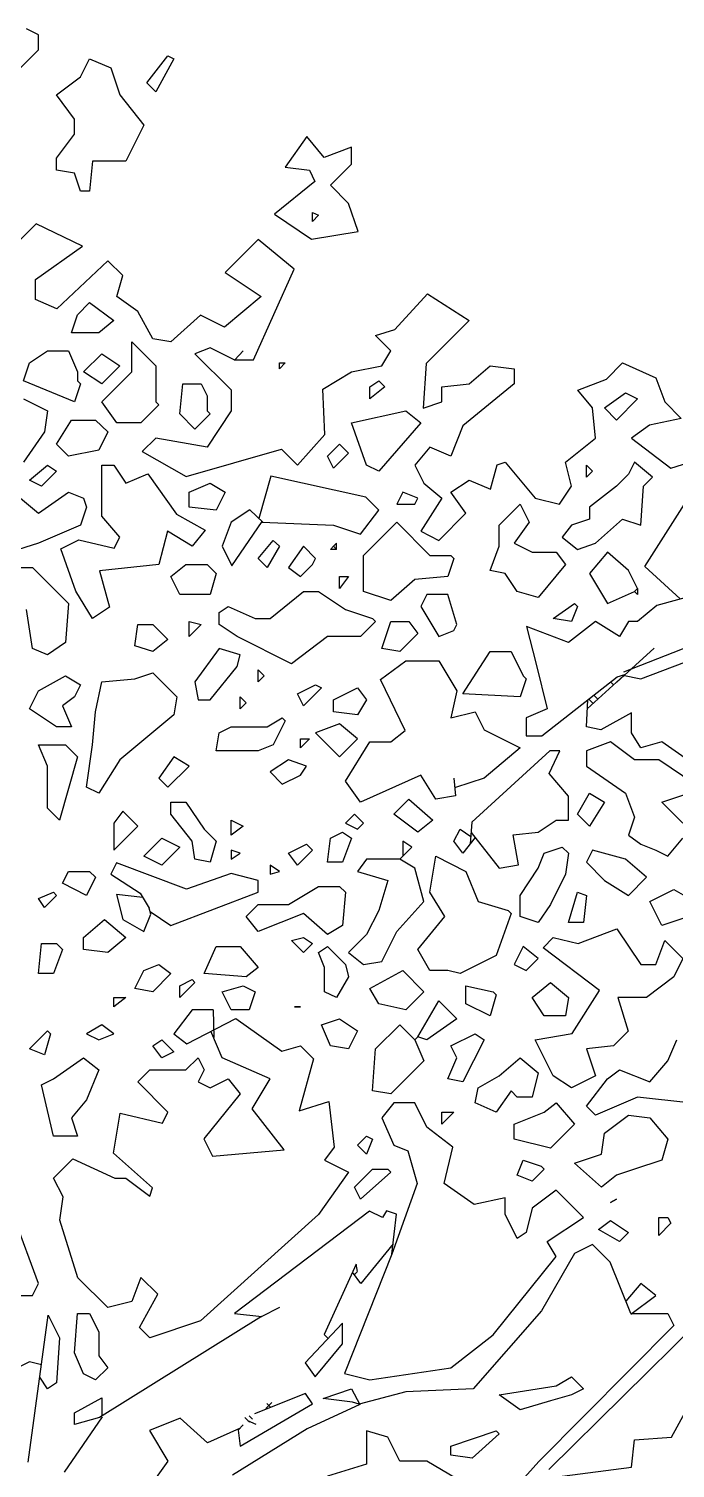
# Model space of a CAD drawing. Header units: millimetres. Extents: x 1211.91 to 1219.54, y 1029.16 to 1038.08.
# Drawn here: x 1217.155 to 1217.721, y 1036.604 to 1037.867 of the extents above; entities that cross this region are included whole.
import ezdxf

# ---------------------------------------------------------------- set-up
doc = ezdxf.new("R2010")
doc.units = ezdxf.units.MM
doc.header["$MEASUREMENT"] = 0
for name, color, linetype in [('Hojas01', 94, 'CONTINUOUS'), ('Hojas02', 62, 'CONTINUOUS'), ('Tronco', 34, 'CONTINUOUS')]:
    doc.layers.add(name, color=color, linetype=linetype)

msp = doc.modelspace()

# ---------------------------------------------------------------- linework, layer by layer
at = {"layer": 'Hojas01', "linetype": 'Continuous'}
for p, q in [((1217.163, 1037.8619), (1217.1524, 1037.8671)), ((1217.163, 1037.8487), (1217.163, 1037.8619)), ((1217.1392, 1037.8249), (1217.163, 1037.8487)), ((1217.3982, 1037.7725), (1217.3794, 1037.7457)), ((1217.4136, 1037.7543), (1217.3982, 1037.7725)), ((1217.4375, 1037.7633), (1217.4136, 1037.7543)), ((1217.4375, 1037.7483), (1217.4375, 1037.7633)), ((1217.419, 1037.7299), (1217.4375, 1037.7483)), ((1217.4054, 1037.7332), (1217.3698, 1037.7045)), ((1217.3794, 1037.7457), (1217.4006, 1037.7431)), ((1217.4006, 1037.7431), (1217.4054, 1037.7332)), ((1217.4349, 1037.714), (1217.419, 1037.7299)), ((1217.4432, 1037.6892), (1217.4349, 1037.714)), ((1217.1609, 1037.6961), (1217.1392, 1037.6744)), ((1217.2016, 1037.6764), (1217.1609, 1037.6961)), ((1217.3698, 1037.7045), (1217.4025, 1037.6827)), ((1217.4025, 1037.6827), (1217.4432, 1037.6892)), ((1217.1603, 1037.6472), (1217.2016, 1037.6764)), ((1217.3557, 1037.6823), (1217.3266, 1037.6533)), ((1217.3872, 1037.6561), (1217.3557, 1037.6823)), ((1217.2239, 1037.6636), (1217.1791, 1037.6215)), ((1217.2369, 1037.6507), (1217.2239, 1037.6636)), ((1217.1603, 1037.6295), (1217.1603, 1037.6472)), ((1217.2316, 1037.6322), (1217.2369, 1037.6507)), ((1217.3266, 1037.6533), (1217.3582, 1037.6323)), ((1217.3516, 1037.5767), (1217.3872, 1037.6561)), ((1217.2501, 1037.619), (1217.2316, 1037.6322)), ((1217.3582, 1037.6323), (1217.3261, 1037.6055)), ((1217.4754, 1037.6034), (1217.5042, 1037.6346)), ((1217.5042, 1037.6346), (1217.5406, 1037.6112)), ((1217.1791, 1037.6215), (1217.1603, 1037.6295)), ((1217.2633, 1037.5952), (1217.2501, 1037.619)), ((1217.305, 1037.6158), (1217.2791, 1037.5926)), ((1217.3261, 1037.6055), (1217.305, 1037.6158)), ((1217.5406, 1037.6112), (1217.5029, 1037.5734)), ((1217.2791, 1037.5926), (1217.2633, 1037.5952)), ((1217.4586, 1037.5979), (1217.4754, 1037.6034)), ((1217.4718, 1037.5847), (1217.4586, 1037.5979)), ((1217.3134, 1037.5873), (1217.3002, 1037.582)), ((1217.3002, 1037.582), (1217.3319, 1037.5503)), ((1217.3351, 1037.5765), (1217.3134, 1037.5873)), ((1217.3425, 1037.5847), (1217.3352, 1037.5767)), ((1217.4639, 1037.5715), (1217.4718, 1037.5847)), ((1217.3346, 1037.5767), (1217.3516, 1037.5767)), ((1217.4375, 1037.5662), (1217.4639, 1037.5715)), ((1217.5029, 1037.5734), (1217.5002, 1037.5342)), ((1217.5405, 1037.5556), (1217.559, 1037.5715)), ((1217.559, 1037.5715), (1217.5801, 1037.5688)), ((1217.6609, 1037.5598), (1217.6751, 1037.5741)), ((1217.6751, 1037.5741), (1217.7042, 1037.5609)), ((1217.4123, 1037.5511), (1217.4375, 1037.5662)), ((1217.5801, 1037.5688), (1217.5801, 1037.5556)), ((1217.6358, 1037.5501), (1217.6609, 1037.5598)), ((1217.7042, 1037.5609), (1217.7121, 1037.5398)), ((1217.3319, 1037.5503), (1217.3319, 1037.5319)), ((1217.4142, 1037.5113), (1217.4123, 1037.5511)), ((1217.5167, 1037.553), (1217.5405, 1037.5556)), ((1217.5167, 1037.5398), (1217.5167, 1037.553)), ((1217.5801, 1037.5556), (1217.5352, 1037.5187)), ((1217.6487, 1037.5345), (1217.6358, 1037.5501)), ((1217.3319, 1037.5319), (1217.3108, 1037.5002)), ((1217.5002, 1037.5342), (1217.5167, 1037.5398)), ((1217.6514, 1037.5081), (1217.6487, 1037.5345)), ((1217.7121, 1037.5398), (1217.7266, 1037.5253)), ((1217.5352, 1037.5187), (1217.5246, 1037.4923)), ((1217.6988, 1037.5193), (1217.683, 1037.5081)), ((1217.7266, 1037.5253), (1217.6988, 1037.5193)), ((1217.2659, 1037.5081), (1217.254, 1037.4962)), ((1217.3108, 1037.5002), (1217.2659, 1037.5081)), ((1217.39, 1037.4843), (1217.4142, 1037.5113)), ((1217.625, 1037.487), (1217.6514, 1037.5081)), ((1217.683, 1037.5081), (1217.7174, 1037.4817)), ((1217.254, 1037.4962), (1217.2925, 1037.4743)), ((1217.2925, 1037.4743), (1217.3761, 1037.4982)), ((1217.3761, 1037.4982), (1217.39, 1037.4843)), ((1217.5062, 1037.5002), (1217.493, 1037.4843)), ((1217.5246, 1037.4923), (1217.5062, 1037.5002)), ((1217.7174, 1037.4817), (1217.7596, 1037.4949)), ((1217.2184, 1037.4395), (1217.2184, 1037.4843)), ((1217.2184, 1037.4843), (1217.229, 1037.4843)), ((1217.229, 1037.4843), (1217.2395, 1037.4685)), ((1217.493, 1037.4843), (1217.5009, 1037.4685)), ((1217.5592, 1037.4631), (1217.5652, 1037.4846)), ((1217.5652, 1037.4846), (1217.5722, 1037.487)), ((1217.5722, 1037.487), (1217.5986, 1037.4553)), ((1217.6302, 1037.4659), (1217.625, 1037.487)), ((1217.2395, 1037.4685), (1217.2589, 1037.4768)), ((1217.2589, 1037.4768), (1217.2841, 1037.4412)), ((1217.3666, 1037.4747), (1217.3563, 1037.4376)), ((1217.4499, 1037.4561), (1217.3666, 1037.4747)), ((1217.5009, 1037.4685), (1217.5167, 1037.4553)), ((1217.5246, 1037.4606), (1217.5405, 1037.4711)), ((1217.5405, 1037.4711), (1217.5592, 1037.4631)), ((1217.4613, 1037.4447), (1217.4499, 1037.4561)), ((1217.5378, 1037.4421), (1217.5246, 1037.4606)), ((1217.6197, 1037.45), (1217.6302, 1037.4659)), ((1217.3483, 1037.4451), (1217.3319, 1037.4342)), ((1217.36, 1037.4341), (1217.3483, 1037.4451)), ((1217.4454, 1037.4236), (1217.4613, 1037.4447)), ((1217.5167, 1037.4553), (1217.4982, 1037.4263)), ((1217.5986, 1037.4553), (1217.6197, 1037.45)), ((1217.6947, 1037.3955), (1217.7314, 1037.4533)), ((1217.2342, 1037.421), (1217.2184, 1037.4395)), ((1217.2841, 1037.4412), (1217.309, 1037.4272)), ((1217.3319, 1037.4342), (1217.324, 1037.4131)), ((1217.3326, 1037.3959), (1217.3592, 1037.4348)), ((1217.3589, 1037.4342), (1217.4217, 1037.4315)), ((1217.4217, 1037.4315), (1217.4454, 1037.4236)), ((1217.5141, 1037.4183), (1217.5378, 1037.4421)), ((1217.1825, 1037.411), (1217.1985, 1037.4189)), ((1217.1985, 1037.4189), (1217.2295, 1037.4115)), ((1217.2295, 1037.4115), (1217.2342, 1037.421)), ((1217.2762, 1037.4264), (1217.2684, 1037.3972)), ((1217.2976, 1037.4131), (1217.2762, 1037.4264)), ((1217.309, 1037.4272), (1217.2976, 1037.4131)), ((1217.4982, 1037.4263), (1217.5141, 1037.4183)), ((1217.1956, 1037.3737), (1217.1825, 1037.411)), ((1217.324, 1037.4131), (1217.3326, 1037.3959)), ((1217.2684, 1037.3972), (1217.2164, 1037.3917)), ((1217.7255, 1037.3669), (1217.6947, 1037.3955)), ((1217.2164, 1037.3917), (1217.2253, 1037.3596)), ((1217.2105, 1037.3497), (1217.1956, 1037.3737)), ((1217.7382, 1037.3703), (1217.7052, 1037.3611)), ((1217.2253, 1037.3596), (1217.2105, 1037.3497)), ((1217.7052, 1037.3611), (1217.6883, 1037.3471)), ((1217.6276, 1037.3286), (1217.5909, 1037.3427)), ((1217.5909, 1037.3427), (1217.5995, 1037.3097)), ((1217.6514, 1037.3471), (1217.6276, 1037.3286)), ((1217.6725, 1037.3339), (1217.6514, 1037.3471)), ((1217.6804, 1037.3471), (1217.6725, 1037.3339)), ((1217.8018, 1037.3523), (1217.6759, 1037.3027)), ((1217.6883, 1037.3471), (1217.6804, 1037.3471)), ((1217.7027, 1037.3238), (1217.67, 1037.294)), ((1217.691, 1037.2969), (1217.7543, 1037.3207)), ((1217.4629, 1037.2961), (1217.485, 1037.3127)), ((1217.485, 1037.3127), (1217.5141, 1037.3127)), ((1217.5141, 1037.3127), (1217.5299, 1037.2863)), ((1217.5995, 1037.3097), (1217.609, 1037.2704)), ((1217.4845, 1037.2516), (1217.4629, 1037.2961)), ((1217.6044, 1037.2467), (1217.6705, 1037.2985)), ((1217.6763, 1037.2998), (1217.6442, 1037.2706)), ((1217.6672, 1037.2916), (1217.6648, 1037.294)), ((1217.6705, 1037.2985), (1217.6771, 1037.3006)), ((1217.6754, 1037.3001), (1217.691, 1037.2969)), ((1217.5299, 1037.2863), (1217.5246, 1037.2626)), ((1217.6493, 1037.2753), (1217.6456, 1037.279)), ((1217.6535, 1037.279), (1217.6499, 1037.2825)), ((1217.5246, 1037.2626), (1217.5458, 1037.2679)), ((1217.5458, 1037.2679), (1217.5537, 1037.252)), ((1217.609, 1037.2704), (1217.5906, 1037.2626)), ((1217.6434, 1037.2547), (1217.6446, 1037.2783)), ((1217.683, 1037.2671), (1217.6562, 1037.2522)), ((1217.683, 1037.2494), (1217.683, 1037.2671)), ((1217.5906, 1037.2626), (1217.5906, 1037.2467)), ((1217.6562, 1037.2522), (1217.6434, 1037.2547)), ((1217.4322, 1037.2071), (1217.4534, 1037.2415)), ((1217.4534, 1037.2415), (1217.4718, 1037.2415)), ((1217.4718, 1037.2415), (1217.4845, 1037.2516)), ((1217.5537, 1037.252), (1217.5854, 1037.2362)), ((1217.5906, 1037.2467), (1217.6044, 1037.2467)), ((1217.691, 1037.2362), (1217.683, 1037.2494)), ((1217.7094, 1037.2415), (1217.691, 1037.2362)), ((1217.7358, 1037.223), (1217.7094, 1037.2415)), ((1217.6114, 1037.2335), (1217.543, 1037.171)), ((1217.5854, 1037.2362), (1217.5537, 1037.2098)), ((1217.6107, 1037.2137), (1217.6202, 1037.2335)), ((1217.6202, 1037.2335), (1217.6114, 1037.2335)), ((1217.4454, 1037.1887), (1217.4322, 1037.2071)), ((1217.4982, 1037.2124), (1217.4454, 1037.1887)), ((1217.5114, 1037.1913), (1217.4982, 1037.2124)), ((1217.5273, 1037.2098), (1217.5286, 1037.1942)), ((1217.5537, 1037.2098), (1217.5286, 1037.2015)), ((1217.6276, 1037.1939), (1217.6107, 1037.2137)), ((1217.5286, 1037.1942), (1217.5114, 1037.1913)), ((1217.6276, 1037.1728), (1217.6276, 1037.1939)), ((1217.5273, 1037.1543), (1217.5326, 1037.1649)), ((1217.5326, 1037.1649), (1217.5421, 1037.1586)), ((1217.543, 1037.171), (1217.5415, 1037.1521)), ((1217.6012, 1037.1623), (1217.617, 1037.1728)), ((1217.617, 1037.1728), (1217.6276, 1037.1728)), ((1217.5352, 1037.1438), (1217.5273, 1037.1543)), ((1217.5459, 1037.1575), (1217.5352, 1037.1438)), ((1217.5423, 1037.1621), (1217.5668, 1037.1306)), ((1217.5792, 1037.1599), (1217.6012, 1037.1623)), ((1217.584, 1037.1335), (1217.5792, 1037.1599)), ((1217.2313, 1037.1353), (1217.2263, 1037.1253)), ((1217.2927, 1037.1124), (1217.2313, 1037.1353)), ((1217.5668, 1037.1306), (1217.584, 1037.1335)), ((1217.2263, 1037.1253), (1217.2521, 1037.1089)), ((1217.3319, 1037.126), (1217.2927, 1037.1124)), ((1217.3557, 1037.12), (1217.3319, 1037.126)), ((1217.3557, 1037.1095), (1217.3557, 1037.12)), ((1217.2546, 1037.105), (1217.2315, 1037.1075)), ((1217.2315, 1037.1075), (1217.2369, 1037.0857)), ((1217.2521, 1037.1089), (1217.2601, 1037.0957)), ((1217.2791, 1037.0804), (1217.3557, 1037.1095)), ((1217.2554, 1037.0751), (1217.2614, 1037.0903)), ((1217.2614, 1037.0903), (1217.2601, 1037.0957)), ((1217.2609, 1037.0926), (1217.2791, 1037.0804)), ((1217.2369, 1037.0857), (1217.2554, 1037.0751)), ((1217.6362, 1037.0645), (1217.6701, 1037.0775)), ((1217.6701, 1037.0775), (1217.691, 1037.0461)), ((1217.6054, 1037.0609), (1217.6144, 1037.0699)), ((1217.6144, 1037.0699), (1217.6362, 1037.0645)), ((1217.7042, 1037.0461), (1217.7121, 1037.0672)), ((1217.7121, 1037.0672), (1217.7279, 1037.0514)), ((1217.6548, 1037.0235), (1217.6054, 1037.0609)), ((1217.7279, 1037.0514), (1217.72, 1037.0355)), ((1217.691, 1037.0461), (1217.7042, 1037.0461)), ((1217.72, 1037.0355), (1217.6962, 1037.0171)), ((1217.631, 1036.9855), (1217.6548, 1037.0235)), ((1217.6962, 1037.0171), (1217.671, 1037.0171)), ((1217.671, 1037.0171), (1217.68, 1036.9876)), ((1217.2976, 1037.0065), (1217.2818, 1036.9854)), ((1217.3163, 1037.0065), (1217.2976, 1037.0065)), ((1217.3163, 1037.0065), (1217.3166, 1036.982)), ((1217.2932, 1036.9767), (1217.3359, 1036.9988)), ((1217.3359, 1036.9988), (1217.3763, 1036.9702)), ((1217.2818, 1036.9854), (1217.2932, 1036.9767)), ((1217.3241, 1036.9643), (1217.3142, 1036.9876)), ((1217.5986, 1036.9801), (1217.631, 1036.9855)), ((1217.6144, 1036.9484), (1217.5986, 1036.9801)), ((1217.68, 1036.9876), (1217.6672, 1036.9748)), ((1217.2923, 1036.9537), (1217.3029, 1036.9643)), ((1217.3029, 1036.9643), (1217.3082, 1036.9537)), ((1217.3662, 1036.9458), (1217.3241, 1036.9643)), ((1217.3763, 1036.9702), (1217.3926, 1036.9748)), ((1217.4041, 1036.9633), (1217.3915, 1036.9177)), ((1217.3926, 1036.9748), (1217.4041, 1036.9633)), ((1217.6672, 1036.9748), (1217.6434, 1036.9722)), ((1217.6434, 1036.9722), (1217.6514, 1036.9484)), ((1217.2501, 1036.9431), (1217.2606, 1036.9537)), ((1217.2606, 1036.9537), (1217.2923, 1036.9537)), ((1217.3082, 1036.9537), (1217.3029, 1036.9431)), ((1217.2765, 1036.9167), (1217.2501, 1036.9431)), ((1217.3029, 1036.9431), (1217.3134, 1036.9379)), ((1217.3134, 1036.9379), (1217.3293, 1036.9458)), ((1217.3293, 1036.9458), (1217.3398, 1036.9327)), ((1217.3504, 1036.9194), (1217.3662, 1036.9458)), ((1217.6302, 1036.9379), (1217.6144, 1036.9484)), ((1217.6514, 1036.9484), (1217.6302, 1036.9379)), ((1217.3398, 1036.9327), (1217.308, 1036.8932)), ((1217.3915, 1036.9177), (1217.4177, 1036.9259)), ((1217.4177, 1036.9259), (1217.4222, 1036.8859)), ((1217.2287, 1036.8806), (1217.2345, 1036.9158)), ((1217.2345, 1036.9158), (1217.2716, 1036.907)), ((1217.2716, 1036.907), (1217.2765, 1036.9167)), ((1217.3785, 1036.8836), (1217.3504, 1036.9194)), ((1217.4745, 1036.9247), (1217.4639, 1036.9115)), ((1217.493, 1036.9247), (1217.4745, 1036.9247)), ((1217.5035, 1036.9035), (1217.493, 1036.9247)), ((1217.4639, 1036.9115), (1217.4745, 1036.8877)), ((1217.5264, 1036.8859), (1217.5035, 1036.9035)), ((1217.308, 1036.8932), (1217.3157, 1036.8781)), ((1217.4745, 1036.8877), (1217.4868, 1036.8828)), ((1217.1762, 1036.8587), (1217.1931, 1036.8756)), ((1217.1931, 1036.8756), (1217.2299, 1036.8587)), ((1217.263, 1036.8501), (1217.2287, 1036.8806)), ((1217.3157, 1036.8781), (1217.3785, 1036.8836)), ((1217.4222, 1036.8859), (1217.4138, 1036.8745)), ((1217.4138, 1036.8745), (1217.4349, 1036.8639)), ((1217.4868, 1036.8828), (1217.4951, 1036.8539)), ((1217.5187, 1036.8539), (1217.5264, 1036.8859)), ((1217.2299, 1036.8587), (1217.2395, 1036.8587)), ((1217.2395, 1036.8587), (1217.2606, 1036.8428)), ((1217.2606, 1036.8428), (1217.263, 1036.8501)), ((1217.4951, 1036.8539), (1217.4729, 1036.7919)), ((1217.545, 1036.8356), (1217.5187, 1036.8539)), ((1217.5722, 1036.8415), (1217.545, 1036.8356)), ((1217.5722, 1036.827), (1217.5722, 1036.8415)), ((1217.617, 1036.8481), (1217.5959, 1036.8323)), ((1217.6408, 1036.8243), (1217.617, 1036.8481)), ((1217.4646, 1036.8241), (1217.4532, 1036.8298)), ((1217.4681, 1036.83), (1217.4646, 1036.8241)), ((1217.477, 1036.827), (1217.4681, 1036.83)), ((1217.4729, 1036.7919), (1217.477, 1036.827)), ((1217.5827, 1036.8059), (1217.5722, 1036.827)), ((1217.5959, 1036.8323), (1217.5906, 1036.8111)), ((1217.6091, 1036.8032), (1217.6408, 1036.8243)), ((1217.5906, 1036.8111), (1217.5827, 1036.8059)), ((1217.617, 1036.79), (1217.6091, 1036.8032)), ((1217.6487, 1036.8006), (1217.6329, 1036.7927)), ((1217.6643, 1036.785), (1217.6487, 1036.8006)), ((1217.6824, 1036.7399), (1217.6643, 1036.785)), ((1217.691, 1036.7663), (1217.678, 1036.7507)), ((1217.7042, 1036.7557), (1217.691, 1036.7663)), ((1217.1224, 1036.7557), (1217.1577, 1036.7557)), ((1217.6825, 1036.7395), (1217.7042, 1036.7557)), ((1217.683, 1036.7399), (1217.7147, 1036.7399)), ((1217.7147, 1036.7399), (1217.72, 1036.7293)), ((1217.155, 1036.6976), (1217.1339, 1036.6871)), ((1217.1656, 1036.695), (1217.155, 1036.6976)), ((1217.2873, 1036.648), (1217.2604, 1036.6374)), ((1217.3112, 1036.6266), (1217.2873, 1036.648)), ((1217.2604, 1036.6374), (1217.2765, 1036.6105)), ((1217.3393, 1036.639), (1217.3112, 1036.6266)), ((1217.4692, 1036.6316), (1217.4507, 1036.6369)), ((1217.4507, 1036.6369), (1217.4507, 1036.6079)), ((1217.4798, 1036.6105), (1217.4692, 1036.6316)), ((1217.2765, 1036.6105), (1217.2486, 1036.5716)), ((1217.5035, 1036.6105), (1217.4798, 1036.6105)), ((1217.5434, 1036.5866), (1217.5035, 1036.6105)), ((1217.4507, 1036.6079), (1217.4164, 1036.5973))]:
    msp.add_line(p, q, dxfattribs=at)
at = {"layer": 'Hojas02', "linetype": 'Continuous'}
for p, q in [((1217.1999, 1037.8249), (1217.2078, 1037.8407)), ((1217.2078, 1037.8407), (1217.2263, 1037.8328)), ((1217.258, 1037.8196), (1217.2765, 1037.8434)), ((1217.2818, 1037.8407), (1217.2659, 1037.8117)), ((1217.2765, 1037.8434), (1217.2818, 1037.8407)), ((1217.1788, 1037.8091), (1217.1999, 1037.8249)), ((1217.2263, 1037.8328), (1217.2342, 1037.8091)), ((1217.1946, 1037.7879), (1217.1788, 1037.8091)), ((1217.2342, 1037.8091), (1217.2554, 1037.7827)), ((1217.2659, 1037.8117), (1217.258, 1037.8196)), ((1217.1946, 1037.7747), (1217.1946, 1037.7879)), ((1217.1788, 1037.7536), (1217.1946, 1037.7747)), ((1217.2554, 1037.7827), (1217.2395, 1037.751)), ((1217.1788, 1037.7431), (1217.1788, 1037.7536)), ((1217.2105, 1037.751), (1217.2078, 1037.7246)), ((1217.2158, 1037.751), (1217.2105, 1037.751)), ((1217.2395, 1037.751), (1217.2158, 1037.751)), ((1217.1946, 1037.7404), (1217.1788, 1037.7431)), ((1217.1999, 1037.7246), (1217.1946, 1037.7404)), ((1217.2078, 1037.7246), (1217.1999, 1037.7246)), ((1217.4032, 1037.6982), (1217.4032, 1037.7061)), ((1217.4032, 1037.7061), (1217.4085, 1037.7035)), ((1217.4085, 1037.7035), (1217.4032, 1037.6982)), ((1217.1973, 1037.6163), (1217.2078, 1037.6269)), ((1217.2078, 1037.6269), (1217.229, 1037.6111)), ((1217.192, 1037.6005), (1217.1973, 1037.6163)), ((1217.229, 1037.6111), (1217.2158, 1037.6005)), ((1217.2158, 1037.6005), (1217.192, 1037.6005)), ((1217.155, 1037.5741), (1217.1709, 1037.5847)), ((1217.1709, 1037.5847), (1217.1894, 1037.5847)), ((1217.1894, 1037.5847), (1217.1973, 1037.5662)), ((1217.2026, 1037.5662), (1217.2184, 1037.582)), ((1217.2184, 1037.582), (1217.2342, 1037.5715)), ((1217.2448, 1037.5662), (1217.2448, 1037.5926)), ((1217.2448, 1037.5926), (1217.2659, 1037.5715)), ((1217.1498, 1037.5583), (1217.155, 1037.5741)), ((1217.2342, 1037.5715), (1217.2184, 1037.5556)), ((1217.2659, 1037.5715), (1217.2659, 1037.5398)), ((1217.3794, 1037.5741), (1217.3742, 1037.5688)), ((1217.3742, 1037.5688), (1217.3742, 1037.5741)), ((1217.3742, 1037.5741), (1217.3794, 1037.5741)), ((1217.1946, 1037.5398), (1217.1498, 1037.5583)), ((1217.1973, 1037.5662), (1217.1973, 1037.5583)), ((1217.1973, 1037.5583), (1217.1999, 1037.5556)), ((1217.2184, 1037.5556), (1217.2026, 1037.5662)), ((1217.2184, 1037.5398), (1217.2448, 1037.5662)), ((1217.4534, 1037.553), (1217.4613, 1037.5583)), ((1217.4613, 1037.5583), (1217.4666, 1037.553)), ((1217.1999, 1037.5556), (1217.1946, 1037.5398)), ((1217.287, 1037.5292), (1217.2897, 1037.5556)), ((1217.2897, 1037.5556), (1217.3055, 1037.5556)), ((1217.3055, 1037.5556), (1217.3108, 1037.5451)), ((1217.3108, 1037.5451), (1217.3108, 1037.5319)), ((1217.4666, 1037.553), (1217.4534, 1037.5424)), ((1217.4534, 1037.5424), (1217.4534, 1037.553)), ((1217.6593, 1037.5345), (1217.6778, 1037.5477)), ((1217.6778, 1037.5477), (1217.6883, 1037.5424)), ((1217.1498, 1037.5424), (1217.1709, 1037.5319)), ((1217.1709, 1037.5319), (1217.1682, 1037.5134)), ((1217.2316, 1037.5213), (1217.2184, 1037.5398)), ((1217.2686, 1037.5371), (1217.2527, 1037.5213)), ((1217.2659, 1037.5398), (1217.2686, 1037.5371)), ((1217.3108, 1037.5319), (1217.3134, 1037.5292)), ((1217.4375, 1037.5213), (1217.485, 1037.5319)), ((1217.485, 1037.5319), (1217.4982, 1037.5213)), ((1217.6698, 1037.5239), (1217.6593, 1037.5345)), ((1217.6883, 1037.5424), (1217.6698, 1037.5239)), ((1217.1788, 1037.5028), (1217.192, 1037.5239)), ((1217.192, 1037.5239), (1217.2131, 1037.5239)), ((1217.2131, 1037.5239), (1217.2237, 1037.5134)), ((1217.2527, 1037.5213), (1217.2316, 1037.5213)), ((1217.3002, 1037.516), (1217.287, 1037.5292)), ((1217.3134, 1037.5292), (1217.3002, 1037.516)), ((1217.4507, 1037.4843), (1217.4375, 1037.5213)), ((1217.4982, 1037.5213), (1217.4613, 1037.4791)), ((1217.1682, 1037.5134), (1217.1498, 1037.487)), ((1217.2237, 1037.5134), (1217.2158, 1037.4975)), ((1217.1894, 1037.4923), (1217.1788, 1037.5028)), ((1217.2158, 1037.4975), (1217.1894, 1037.4923)), ((1217.4164, 1037.4923), (1217.427, 1037.5028)), ((1217.4349, 1037.4949), (1217.4217, 1037.4817)), ((1217.427, 1037.5028), (1217.4349, 1037.4949)), ((1217.155, 1037.4711), (1217.1709, 1037.4843)), ((1217.1709, 1037.4843), (1217.1788, 1037.4791)), ((1217.4217, 1037.4817), (1217.4164, 1037.4923)), ((1217.4613, 1037.4791), (1217.4507, 1037.4843)), ((1217.6434, 1037.4738), (1217.6434, 1037.4843)), ((1217.6434, 1037.4843), (1217.6487, 1037.4791)), ((1217.6857, 1037.487), (1217.6804, 1037.4764)), ((1217.7015, 1037.4738), (1217.6857, 1037.487)), ((1217.1656, 1037.4659), (1217.155, 1037.4711)), ((1217.1788, 1037.4791), (1217.1656, 1037.4659)), ((1217.295, 1037.4606), (1217.3134, 1037.4685)), ((1217.3134, 1037.4685), (1217.3266, 1037.4606)), ((1217.6487, 1037.4791), (1217.6434, 1037.4738)), ((1217.6804, 1037.4764), (1217.6698, 1037.4659)), ((1217.6936, 1037.4659), (1217.7015, 1037.4738)), ((1217.163, 1037.4421), (1217.1894, 1037.4606)), ((1217.1894, 1037.4606), (1217.2026, 1037.4553)), ((1217.295, 1037.4474), (1217.295, 1037.4606)), ((1217.3266, 1037.4606), (1217.3187, 1037.4447)), ((1217.4824, 1037.4606), (1217.4771, 1037.45)), ((1217.4956, 1037.4553), (1217.4824, 1037.4606)), ((1217.6698, 1037.4659), (1217.6461, 1037.4474)), ((1217.691, 1037.4315), (1217.6936, 1037.4659)), ((1217.1471, 1037.4553), (1217.163, 1037.4421)), ((1217.2052, 1037.4474), (1217.1999, 1037.4315)), ((1217.2026, 1037.4553), (1217.2052, 1037.4474)), ((1217.3187, 1037.4447), (1217.295, 1037.4474)), ((1217.4771, 1037.45), (1217.493, 1037.45)), ((1217.493, 1037.45), (1217.4956, 1037.4553)), ((1217.5669, 1037.4315), (1217.5854, 1037.45)), ((1217.5854, 1037.45), (1217.5933, 1037.4342)), ((1217.6461, 1037.4474), (1217.6461, 1037.4368)), ((1217.1999, 1037.4315), (1217.163, 1037.4157)), ((1217.4481, 1037.4051), (1217.4771, 1037.4342)), ((1217.4771, 1037.4342), (1217.5062, 1037.4051)), ((1217.5669, 1037.4131), (1217.5669, 1037.4315)), ((1217.5933, 1037.4342), (1217.5801, 1037.4157)), ((1217.6302, 1037.4315), (1217.6223, 1037.421)), ((1217.6461, 1037.4368), (1217.6302, 1037.4315)), ((1217.6514, 1037.4157), (1217.6751, 1037.4368)), ((1217.6751, 1037.4368), (1217.691, 1037.4315)), ((1217.3557, 1037.4025), (1217.3689, 1037.4183)), ((1217.3689, 1037.4183), (1217.3742, 1037.4131)), ((1217.6223, 1037.421), (1217.6355, 1037.4104)), ((1217.163, 1037.4157), (1217.1128, 1037.3999)), ((1217.3742, 1037.4131), (1217.3636, 1037.3946)), ((1217.3953, 1037.4131), (1217.3821, 1037.3946)), ((1217.4058, 1037.4025), (1217.3953, 1037.4131)), ((1217.419, 1037.4104), (1217.4217, 1037.4131)), ((1217.4243, 1037.4104), (1217.419, 1037.4104)), ((1217.4243, 1037.4157), (1217.4217, 1037.4131)), ((1217.4243, 1037.4104), (1217.4217, 1037.4131)), ((1217.4243, 1037.4104), (1217.4243, 1037.4157)), ((1217.4481, 1037.3735), (1217.4481, 1037.4051)), ((1217.5062, 1037.4051), (1217.5246, 1037.4051)), ((1217.5246, 1037.4051), (1217.5273, 1037.4025)), ((1217.559, 1037.3919), (1217.5669, 1037.4131)), ((1217.5801, 1037.4157), (1217.5959, 1037.4078)), ((1217.5959, 1037.4078), (1217.617, 1037.4078)), ((1217.617, 1037.4078), (1217.625, 1037.3972)), ((1217.6355, 1037.4104), (1217.6514, 1037.4157)), ((1217.6619, 1037.4078), (1217.6461, 1037.3893)), ((1217.6804, 1037.3919), (1217.6619, 1037.4078)), ((1217.1445, 1037.3946), (1217.1577, 1037.3946)), ((1217.1577, 1037.3946), (1217.1894, 1037.3629)), ((1217.2791, 1037.3867), (1217.2923, 1037.3972)), ((1217.2923, 1037.3972), (1217.3108, 1037.3972)), ((1217.3108, 1037.3972), (1217.3187, 1037.3893)), ((1217.3636, 1037.3946), (1217.3557, 1037.4025)), ((1217.3821, 1037.3946), (1217.3926, 1037.3867)), ((1217.3926, 1037.3867), (1217.4032, 1037.3972)), ((1217.4032, 1037.3972), (1217.4058, 1037.4025)), ((1217.5273, 1037.4025), (1217.522, 1037.3867)), ((1217.625, 1037.3972), (1217.6012, 1037.3682)), ((1217.287, 1037.3708), (1217.2791, 1037.3867)), ((1217.3187, 1037.3893), (1217.3134, 1037.3708)), ((1217.4349, 1037.3867), (1217.427, 1037.3761)), ((1217.427, 1037.3761), (1217.427, 1037.3867)), ((1217.427, 1037.3867), (1217.4349, 1037.3867)), ((1217.493, 1037.384), (1217.4718, 1037.3655)), ((1217.522, 1037.3867), (1217.493, 1037.384)), ((1217.5722, 1037.3893), (1217.559, 1037.3919)), ((1217.5827, 1037.3735), (1217.5722, 1037.3893)), ((1217.6461, 1037.3893), (1217.6619, 1037.3629)), ((1217.6883, 1037.3761), (1217.6804, 1037.3919)), ((1217.3134, 1037.3708), (1217.287, 1037.3708)), ((1217.3662, 1037.3497), (1217.3953, 1037.3735)), ((1217.3953, 1037.3735), (1217.4085, 1037.3735)), ((1217.4085, 1037.3735), (1217.4322, 1037.3576)), ((1217.4718, 1037.3655), (1217.4481, 1037.3735)), ((1217.5035, 1037.3708), (1217.4982, 1037.3603)), ((1217.522, 1037.3708), (1217.5035, 1037.3708)), ((1217.5299, 1037.3444), (1217.522, 1037.3708)), ((1217.6012, 1037.3682), (1217.5827, 1037.3735)), ((1217.6619, 1037.3629), (1217.6857, 1037.3735)), ((1217.6883, 1037.3761), (1217.6857, 1037.3735)), ((1217.6883, 1037.3708), (1217.6857, 1037.3735)), ((1217.6883, 1037.3761), (1217.6883, 1037.3708)), ((1217.1577, 1037.3233), (1217.1524, 1037.3576)), ((1217.1894, 1037.3629), (1217.1867, 1037.3286)), ((1217.3214, 1037.355), (1217.3293, 1037.3603)), ((1217.3214, 1037.3444), (1217.3214, 1037.355)), ((1217.3293, 1037.3603), (1217.353, 1037.3497)), ((1217.4322, 1037.3576), (1217.456, 1037.3497)), ((1217.4982, 1037.3603), (1217.5141, 1037.3339)), ((1217.6144, 1037.3497), (1217.6329, 1037.3629)), ((1217.6355, 1037.3603), (1217.6302, 1037.3471)), ((1217.6329, 1037.3629), (1217.6355, 1037.3603)), ((1217.2474, 1037.3259), (1217.2501, 1037.3444)), ((1217.2501, 1037.3444), (1217.2633, 1037.3444)), ((1217.2633, 1037.3444), (1217.2765, 1037.3312)), ((1217.295, 1037.3339), (1217.295, 1037.3471)), ((1217.295, 1037.3471), (1217.3055, 1037.3444)), ((1217.3055, 1037.3444), (1217.295, 1037.3339)), ((1217.3372, 1037.3339), (1217.3214, 1037.3444)), ((1217.353, 1037.3497), (1217.3662, 1037.3497)), ((1217.4586, 1037.3471), (1217.4454, 1037.3339)), ((1217.456, 1037.3497), (1217.4586, 1037.3471)), ((1217.4639, 1037.3233), (1217.4718, 1037.3471)), ((1217.4718, 1037.3471), (1217.4877, 1037.3471)), ((1217.4877, 1037.3471), (1217.4956, 1037.3365)), ((1217.5273, 1037.3391), (1217.5299, 1037.3444)), ((1217.6302, 1037.3471), (1217.6144, 1037.3497)), ((1217.2765, 1037.3312), (1217.2633, 1037.3207)), ((1217.3847, 1037.3101), (1217.3372, 1037.3339)), ((1217.4164, 1037.3339), (1217.3847, 1037.3101)), ((1217.4454, 1037.3339), (1217.4164, 1037.3339)), ((1217.4956, 1037.3365), (1217.4798, 1037.3207)), ((1217.5141, 1037.3339), (1217.5273, 1037.3391)), ((1217.1709, 1037.318), (1217.1577, 1037.3233)), ((1217.1867, 1037.3286), (1217.1709, 1037.318)), ((1217.2633, 1037.3207), (1217.2474, 1037.3259)), ((1217.3214, 1037.3233), (1217.3002, 1037.2943)), ((1217.3398, 1037.318), (1217.3214, 1037.3233)), ((1217.3372, 1037.3075), (1217.3398, 1037.318)), ((1217.4798, 1037.3207), (1217.4639, 1037.3233)), ((1217.5352, 1037.2837), (1217.559, 1037.3207)), ((1217.559, 1037.3207), (1217.5774, 1037.3207)), ((1217.5774, 1037.3207), (1217.588, 1037.2995)), ((1217.3134, 1037.2784), (1217.3372, 1037.3075)), ((1217.3557, 1037.2943), (1217.3557, 1037.3048)), ((1217.3557, 1037.3048), (1217.361, 1037.2995)), ((1217.163, 1037.2863), (1217.1867, 1037.2995)), ((1217.1867, 1037.2995), (1217.1999, 1037.2916)), ((1217.1999, 1037.2916), (1217.1946, 1037.2811)), ((1217.2131, 1037.2679), (1217.2184, 1037.2943)), ((1217.2184, 1037.2943), (1217.2474, 1037.2969)), ((1217.2474, 1037.2969), (1217.2633, 1037.3022)), ((1217.2633, 1037.3022), (1217.2844, 1037.2811)), ((1217.3002, 1037.2943), (1217.3029, 1037.2784)), ((1217.361, 1037.2995), (1217.3557, 1037.2943)), ((1217.39, 1037.2837), (1217.4058, 1037.2916)), ((1217.4058, 1037.2916), (1217.4111, 1037.289)), ((1217.5906, 1037.2969), (1217.5854, 1037.2811)), ((1217.588, 1037.2995), (1217.5906, 1037.2969)), ((1217.155, 1037.2705), (1217.163, 1037.2863)), ((1217.1946, 1037.2811), (1217.1841, 1037.2731)), ((1217.2844, 1037.2811), (1217.2818, 1037.2652)), ((1217.3398, 1037.2705), (1217.3398, 1037.2811)), ((1217.3398, 1037.2811), (1217.3451, 1037.2758)), ((1217.3953, 1037.2731), (1217.39, 1037.2837)), ((1217.4111, 1037.289), (1217.3953, 1037.2731)), ((1217.4217, 1037.2784), (1217.4428, 1037.289)), ((1217.4428, 1037.289), (1217.4507, 1037.2784)), ((1217.5854, 1037.2811), (1217.5352, 1037.2837)), ((1217.1788, 1037.2547), (1217.155, 1037.2705)), ((1217.1841, 1037.2731), (1217.192, 1037.2547)), ((1217.2105, 1037.2388), (1217.2131, 1037.2679)), ((1217.3029, 1037.2784), (1217.3134, 1037.2784)), ((1217.3451, 1037.2758), (1217.3398, 1037.2705)), ((1217.4217, 1037.2679), (1217.4217, 1037.2784)), ((1217.4428, 1037.2652), (1217.4217, 1037.2679)), ((1217.4507, 1037.2784), (1217.4428, 1037.2652)), ((1217.192, 1037.2547), (1217.1788, 1037.2547)), ((1217.2818, 1037.2652), (1217.2342, 1037.2256)), ((1217.3214, 1037.2494), (1217.3319, 1037.2547)), ((1217.3319, 1037.2547), (1217.3636, 1037.2547)), ((1217.3636, 1037.2547), (1217.3768, 1037.2626)), ((1217.3794, 1037.2599), (1217.3689, 1037.2388)), ((1217.3768, 1037.2626), (1217.3794, 1037.2599)), ((1217.427, 1037.2573), (1217.4058, 1037.2494)), ((1217.4428, 1037.2441), (1217.427, 1037.2573)), ((1217.3187, 1037.2335), (1217.3214, 1037.2494)), ((1217.4006, 1037.2441), (1217.3926, 1037.2362)), ((1217.3926, 1037.2362), (1217.3926, 1037.2441)), ((1217.3926, 1037.2441), (1217.4006, 1037.2441)), ((1217.4058, 1037.2494), (1217.427, 1037.2283)), ((1217.427, 1037.2283), (1217.4428, 1037.2441)), ((1217.6646, 1037.2415), (1217.6434, 1037.2335)), ((1217.6857, 1037.2256), (1217.6646, 1037.2415)), ((1217.1709, 1037.2203), (1217.163, 1037.2388)), ((1217.163, 1037.2388), (1217.1867, 1037.2388)), ((1217.1973, 1037.2283), (1217.1814, 1037.1728)), ((1217.1867, 1037.2388), (1217.1973, 1037.2283)), ((1217.2052, 1037.2019), (1217.2105, 1037.2388)), ((1217.2818, 1037.2283), (1217.2686, 1037.2098)), ((1217.295, 1037.2203), (1217.2818, 1037.2283)), ((1217.3372, 1037.2335), (1217.3187, 1037.2335)), ((1217.3557, 1037.2335), (1217.3372, 1037.2335)), ((1217.3689, 1037.2388), (1217.3557, 1037.2335)), ((1217.6434, 1037.2335), (1217.6434, 1037.2203)), ((1217.1709, 1037.1834), (1217.1709, 1037.2203)), ((1217.2342, 1037.2256), (1217.2158, 1037.1966)), ((1217.2765, 1037.2019), (1217.295, 1037.2203)), ((1217.3821, 1037.2256), (1217.3662, 1037.2151)), ((1217.3979, 1037.2203), (1217.3821, 1037.2256)), ((1217.3926, 1037.2124), (1217.3979, 1037.2203)), ((1217.6434, 1037.2203), (1217.6778, 1037.1966)), ((1217.7068, 1037.2256), (1217.6857, 1037.2256)), ((1217.7385, 1037.2045), (1217.7068, 1037.2256)), ((1217.2686, 1037.2098), (1217.2765, 1037.2019)), ((1217.3662, 1037.2151), (1217.3768, 1037.2045)), ((1217.3768, 1037.2045), (1217.3926, 1037.2124)), ((1217.2158, 1037.1966), (1217.2052, 1037.2019)), ((1217.4745, 1037.1781), (1217.4877, 1037.1913)), ((1217.4877, 1037.1913), (1217.5088, 1037.1728)), ((1217.6355, 1037.1781), (1217.6461, 1037.1966)), ((1217.6461, 1037.1966), (1217.6593, 1037.1887)), ((1217.6778, 1037.1966), (1217.6857, 1037.1755)), ((1217.7094, 1037.1887), (1217.7332, 1037.1966)), ((1217.1814, 1037.1728), (1217.1709, 1037.1834)), ((1217.2369, 1037.1807), (1217.229, 1037.1702)), ((1217.2501, 1037.1675), (1217.2369, 1037.1807)), ((1217.2791, 1037.1781), (1217.2791, 1037.1887)), ((1217.2791, 1037.1887), (1217.2923, 1037.1887)), ((1217.2976, 1037.1543), (1217.2791, 1037.1781)), ((1217.2923, 1037.1887), (1217.3082, 1037.1649)), ((1217.4402, 1037.1781), (1217.4322, 1037.1702)), ((1217.4481, 1037.1702), (1217.4402, 1037.1781)), ((1217.4956, 1037.1623), (1217.4745, 1037.1781)), ((1217.6461, 1037.1675), (1217.6355, 1037.1781)), ((1217.6593, 1037.1887), (1217.6461, 1037.1675)), ((1217.7279, 1037.1702), (1217.7094, 1037.1887)), ((1217.229, 1037.1702), (1217.229, 1037.1464)), ((1217.229, 1037.1464), (1217.2501, 1037.1675)), ((1217.3082, 1037.1649), (1217.3187, 1037.1543)), ((1217.3319, 1037.1596), (1217.3319, 1037.1728)), ((1217.3319, 1037.1728), (1217.3425, 1037.1675)), ((1217.3425, 1037.1675), (1217.3319, 1037.1596)), ((1217.4322, 1037.1702), (1217.4428, 1037.1649)), ((1217.4428, 1037.1649), (1217.4481, 1037.1702)), ((1217.5088, 1037.1728), (1217.4956, 1037.1623)), ((1217.6857, 1037.1755), (1217.6804, 1037.1596)), ((1217.2554, 1037.1411), (1217.2712, 1037.157)), ((1217.2712, 1037.157), (1217.287, 1037.1491)), ((1217.3002, 1037.1385), (1217.2976, 1037.1543)), ((1217.3187, 1037.1543), (1217.3134, 1037.1359)), ((1217.4164, 1037.1359), (1217.419, 1037.157)), ((1217.419, 1037.157), (1217.4296, 1037.1623)), ((1217.4296, 1037.1623), (1217.4375, 1037.157)), ((1217.4375, 1037.157), (1217.4296, 1037.1359)), ((1217.4903, 1037.1491), (1217.4824, 1037.1543)), ((1217.4824, 1037.1543), (1217.4824, 1037.1411)), ((1217.6804, 1037.1596), (1217.691, 1037.1517)), ((1217.7147, 1037.1411), (1217.7279, 1037.157)), ((1217.2712, 1037.1332), (1217.2554, 1037.1411)), ((1217.287, 1037.1491), (1217.2712, 1037.1332)), ((1217.3398, 1037.1438), (1217.3319, 1037.1464)), ((1217.3319, 1037.1464), (1217.3319, 1037.1385)), ((1217.3319, 1037.1385), (1217.3398, 1037.1438)), ((1217.3821, 1037.1438), (1217.3979, 1037.1517)), ((1217.39, 1037.1332), (1217.3821, 1037.1438)), ((1217.4032, 1037.1464), (1217.39, 1037.1332)), ((1217.3979, 1037.1517), (1217.4032, 1037.1464)), ((1217.4824, 1037.1411), (1217.4798, 1037.1385)), ((1217.4824, 1037.1411), (1217.4903, 1037.1491)), ((1217.5062, 1037.1095), (1217.5114, 1037.1411)), ((1217.5114, 1037.1411), (1217.5378, 1037.1279)), ((1217.6012, 1037.1306), (1217.6065, 1037.1438)), ((1217.6065, 1037.1438), (1217.6223, 1037.1491)), ((1217.6223, 1037.1491), (1217.6276, 1037.1438)), ((1217.6276, 1037.1438), (1217.625, 1037.1253)), ((1217.6487, 1037.1464), (1217.6434, 1037.1359)), ((1217.6778, 1037.1385), (1217.6487, 1037.1464)), ((1217.691, 1037.1517), (1217.7042, 1037.1464)), ((1217.7042, 1037.1464), (1217.7147, 1037.1411)), ((1217.1841, 1037.1174), (1217.1894, 1037.1279)), ((1217.1894, 1037.1279), (1217.2078, 1037.1279)), ((1217.2078, 1037.1279), (1217.2131, 1037.1227)), ((1217.3134, 1037.1359), (1217.3002, 1037.1385)), ((1217.3742, 1037.1279), (1217.3662, 1037.1332)), ((1217.3662, 1037.1332), (1217.3662, 1037.1253)), ((1217.3662, 1037.1253), (1217.3742, 1037.1279)), ((1217.4296, 1037.1359), (1217.4164, 1037.1359)), ((1217.4507, 1037.1385), (1217.4428, 1037.1279)), ((1217.4428, 1037.1279), (1217.4692, 1037.12)), ((1217.4798, 1037.1385), (1217.4507, 1037.1385)), ((1217.493, 1037.1306), (1217.4798, 1037.1385)), ((1217.5009, 1037.1015), (1217.493, 1037.1306)), ((1217.5378, 1037.1279), (1217.5484, 1037.1015)), ((1217.5854, 1037.1068), (1217.6012, 1037.1306)), ((1217.6434, 1037.1359), (1217.6593, 1037.12)), ((1217.6962, 1037.1227), (1217.6778, 1037.1385)), ((1217.2052, 1037.1068), (1217.1841, 1037.1174)), ((1217.2131, 1037.1227), (1217.2052, 1037.1068)), ((1217.3821, 1037.0989), (1217.4085, 1037.1147)), ((1217.4085, 1037.1147), (1217.427, 1037.1147)), ((1217.427, 1037.1147), (1217.4322, 1037.1095)), ((1217.4692, 1037.12), (1217.4613, 1037.0936)), ((1217.625, 1037.1253), (1217.6118, 1037.0989)), ((1217.6593, 1037.12), (1217.6804, 1037.1068)), ((1217.6804, 1037.1068), (1217.6962, 1037.1227)), ((1217.163, 1037.1042), (1217.1762, 1037.1095)), ((1217.1682, 1037.0963), (1217.163, 1037.1042)), ((1217.1788, 1037.1068), (1217.1682, 1037.0963)), ((1217.1762, 1037.1095), (1217.1788, 1037.1068)), ((1217.4322, 1037.1095), (1217.4296, 1037.0804)), ((1217.5194, 1037.0883), (1217.5062, 1037.1095)), ((1217.5854, 1037.0883), (1217.5854, 1037.1068)), ((1217.6276, 1037.0831), (1217.6355, 1037.1095)), ((1217.6355, 1037.1095), (1217.6434, 1037.1068)), ((1217.6434, 1037.1068), (1217.6408, 1037.0831)), ((1217.6989, 1037.1015), (1217.72, 1037.1121)), ((1217.72, 1037.1121), (1217.7385, 1037.1015)), ((1217.3451, 1037.0883), (1217.3557, 1037.0989)), ((1217.3557, 1037.0989), (1217.3821, 1037.0989)), ((1217.3953, 1037.091), (1217.3557, 1037.0751)), ((1217.4164, 1037.0725), (1217.3953, 1037.091)), ((1217.4613, 1037.0936), (1217.4507, 1037.0725)), ((1217.4771, 1037.0751), (1217.5009, 1037.1015)), ((1217.5484, 1037.1015), (1217.5748, 1037.0936)), ((1217.5774, 1037.091), (1217.5642, 1037.054)), ((1217.5748, 1037.0936), (1217.5774, 1037.091)), ((1217.6118, 1037.0989), (1217.6012, 1037.0831)), ((1217.7094, 1037.0804), (1217.6989, 1037.1015)), ((1217.2026, 1037.0699), (1217.221, 1037.0857)), ((1217.221, 1037.0857), (1217.2395, 1037.0699)), ((1217.3557, 1037.0751), (1217.3451, 1037.0883)), ((1217.4296, 1037.0804), (1217.4164, 1037.0725)), ((1217.4956, 1037.0593), (1217.5194, 1037.0883)), ((1217.6012, 1037.0831), (1217.5854, 1037.0883)), ((1217.6408, 1037.0831), (1217.6276, 1037.0831)), ((1217.7332, 1037.0883), (1217.7094, 1037.0804)), ((1217.163, 1037.0382), (1217.1656, 1037.0646)), ((1217.1656, 1037.0646), (1217.1788, 1037.0646)), ((1217.1788, 1037.0646), (1217.1841, 1037.0593)), ((1217.2026, 1037.0593), (1217.2026, 1037.0699)), ((1217.2395, 1037.0699), (1217.2237, 1037.0567)), ((1217.3847, 1037.0672), (1217.3953, 1037.0699)), ((1217.3953, 1037.0567), (1217.3847, 1037.0672)), ((1217.3953, 1037.0699), (1217.4032, 1037.0646)), ((1217.4032, 1037.0646), (1217.3953, 1037.0567)), ((1217.4507, 1037.0725), (1217.4349, 1037.0567)), ((1217.4639, 1037.0487), (1217.4771, 1037.0751)), ((1217.1841, 1037.0593), (1217.1762, 1037.0382)), ((1217.2237, 1037.0567), (1217.2026, 1037.0593)), ((1217.3082, 1037.0382), (1217.3187, 1037.0619)), ((1217.3187, 1037.0619), (1217.3398, 1037.0619)), ((1217.3398, 1037.0619), (1217.3557, 1037.0435)), ((1217.4085, 1037.0567), (1217.4164, 1037.0619)), ((1217.4138, 1037.0435), (1217.4085, 1037.0567)), ((1217.4164, 1037.0619), (1217.4322, 1037.0461)), ((1217.4349, 1037.0567), (1217.4481, 1037.0461)), ((1217.5062, 1037.0408), (1217.4956, 1037.0593)), ((1217.5642, 1037.054), (1217.5326, 1037.0382)), ((1217.588, 1037.0619), (1217.5801, 1037.0461)), ((1217.6012, 1037.0514), (1217.588, 1037.0619)), ((1217.5906, 1037.0408), (1217.6012, 1037.0514)), ((1217.2474, 1037.025), (1217.2554, 1037.0408)), ((1217.2554, 1037.0408), (1217.2686, 1037.0461)), ((1217.2686, 1037.0461), (1217.2791, 1037.0382)), ((1217.3557, 1037.0435), (1217.3451, 1037.0355)), ((1217.4138, 1037.0223), (1217.4138, 1037.0435)), ((1217.4322, 1037.0461), (1217.4349, 1037.0355)), ((1217.4481, 1037.0461), (1217.4639, 1037.0487)), ((1217.4534, 1037.025), (1217.4824, 1037.0408)), ((1217.4824, 1037.0408), (1217.5009, 1037.0223)), ((1217.522, 1037.0408), (1217.5062, 1037.0408)), ((1217.5326, 1037.0382), (1217.522, 1037.0408)), ((1217.5801, 1037.0461), (1217.5906, 1037.0408)), ((1217.1762, 1037.0382), (1217.163, 1037.0382)), ((1217.2791, 1037.0382), (1217.2633, 1037.0223)), ((1217.287, 1037.0276), (1217.2976, 1037.0329)), ((1217.3002, 1037.0303), (1217.287, 1037.0171)), ((1217.287, 1037.0171), (1217.287, 1037.0276)), ((1217.2976, 1037.0329), (1217.3002, 1037.0303)), ((1217.3451, 1037.0355), (1217.3082, 1037.0382)), ((1217.324, 1037.0223), (1217.3425, 1037.0276)), ((1217.3425, 1037.0276), (1217.353, 1037.0223)), ((1217.4349, 1037.0355), (1217.4243, 1037.0171)), ((1217.5378, 1037.0118), (1217.5378, 1037.0276)), ((1217.5378, 1037.0276), (1217.5616, 1037.0223)), ((1217.5959, 1037.0171), (1217.6118, 1037.0303)), ((1217.6118, 1037.0303), (1217.6276, 1037.0171)), ((1217.2395, 1037.0171), (1217.229, 1037.0091)), ((1217.229, 1037.0091), (1217.229, 1037.0171)), ((1217.229, 1037.0171), (1217.2395, 1037.0171)), ((1217.2633, 1037.0223), (1217.2474, 1037.025)), ((1217.3319, 1037.0065), (1217.324, 1037.0223)), ((1217.353, 1037.0223), (1217.3478, 1037.0065)), ((1217.4243, 1037.0171), (1217.4138, 1037.0223)), ((1217.4613, 1037.0118), (1217.4534, 1037.025)), ((1217.5009, 1037.0223), (1217.485, 1037.0065)), ((1217.4956, 1036.9827), (1217.5141, 1037.0144)), ((1217.5141, 1037.0144), (1217.5299, 1036.9986)), ((1217.5642, 1037.0197), (1217.559, 1037.0012)), ((1217.5616, 1037.0223), (1217.5642, 1037.0197)), ((1217.6065, 1037.0012), (1217.5959, 1037.0171)), ((1217.6276, 1037.0171), (1217.625, 1037.0012)), ((1217.3478, 1037.0065), (1217.3319, 1037.0065)), ((1217.3926, 1037.0091), (1217.3874, 1037.0091)), ((1217.3874, 1037.0091), (1217.3926, 1037.0091)), ((1217.485, 1037.0065), (1217.4613, 1037.0118)), ((1217.559, 1037.0012), (1217.5378, 1037.0118)), ((1217.625, 1037.0012), (1217.6065, 1037.0012)), ((1217.2184, 1036.9933), (1217.2052, 1036.9854)), ((1217.229, 1036.9854), (1217.2184, 1036.9933)), ((1217.4111, 1036.9933), (1217.427, 1036.9986)), ((1217.419, 1036.9748), (1217.4111, 1036.9933)), ((1217.427, 1036.9986), (1217.4428, 1036.988)), ((1217.4586, 1036.9722), (1217.4798, 1036.9933)), ((1217.4798, 1036.9933), (1217.493, 1036.9801)), ((1217.5299, 1036.9986), (1217.5035, 1036.9801)), ((1217.155, 1036.9722), (1217.1709, 1036.988)), ((1217.1735, 1036.9854), (1217.1682, 1036.9669)), ((1217.1709, 1036.988), (1217.1735, 1036.9854)), ((1217.2052, 1036.9854), (1217.2158, 1036.9801)), ((1217.2158, 1036.9801), (1217.229, 1036.9854)), ((1217.2633, 1036.9748), (1217.2712, 1036.9801)), ((1217.2712, 1036.9801), (1217.2818, 1036.9695)), ((1217.4428, 1036.988), (1217.4349, 1036.9722)), ((1217.4956, 1036.9827), (1217.493, 1036.9801)), ((1217.493, 1036.9801), (1217.5009, 1036.9616)), ((1217.5035, 1036.9801), (1217.4956, 1036.9827)), ((1217.5246, 1036.9748), (1217.5458, 1036.9854)), ((1217.5537, 1036.9801), (1217.5352, 1036.9431)), ((1217.5458, 1036.9854), (1217.5537, 1036.9801)), ((1217.7147, 1036.9616), (1217.7226, 1036.9801)), ((1217.1682, 1036.9669), (1217.155, 1036.9722)), ((1217.1762, 1036.9458), (1217.2026, 1036.9643)), ((1217.2026, 1036.9643), (1217.2158, 1036.9537)), ((1217.2712, 1036.9643), (1217.2633, 1036.9748)), ((1217.2818, 1036.9695), (1217.2712, 1036.9643)), ((1217.4349, 1036.9722), (1217.419, 1036.9748)), ((1217.456, 1036.9352), (1217.4586, 1036.9722)), ((1217.522, 1036.9458), (1217.5299, 1036.9643)), ((1217.5299, 1036.9643), (1217.5246, 1036.9748)), ((1217.5669, 1036.9484), (1217.5854, 1036.9643)), ((1217.5854, 1036.9643), (1217.6012, 1036.9511)), ((1217.2158, 1036.9537), (1217.2052, 1036.9273)), ((1217.5009, 1036.9616), (1217.4718, 1036.9326)), ((1217.6012, 1036.9511), (1217.5959, 1036.9299)), ((1217.6619, 1036.9458), (1217.6725, 1036.9537)), ((1217.6725, 1036.9537), (1217.6989, 1036.9431)), ((1217.6989, 1036.9431), (1217.7147, 1036.9616)), ((1217.1656, 1036.9405), (1217.1762, 1036.9458)), ((1217.1762, 1036.8956), (1217.1656, 1036.9405)), ((1217.5352, 1036.9431), (1217.522, 1036.9458)), ((1217.5458, 1036.9247), (1217.5484, 1036.9379)), ((1217.5484, 1036.9379), (1217.5669, 1036.9484)), ((1217.6434, 1036.922), (1217.6619, 1036.9458)), ((1217.2052, 1036.9273), (1217.192, 1036.9115)), ((1217.4718, 1036.9326), (1217.456, 1036.9352)), ((1217.5774, 1036.9352), (1217.5642, 1036.9167)), ((1217.5827, 1036.9299), (1217.5774, 1036.9352)), ((1217.5959, 1036.9299), (1217.5827, 1036.9299)), ((1217.6883, 1036.9299), (1217.6514, 1036.9141)), ((1217.7332, 1036.9247), (1217.6883, 1036.9299)), ((1217.5273, 1036.9167), (1217.5167, 1036.9062)), ((1217.5167, 1036.9062), (1217.5167, 1036.9167)), ((1217.5167, 1036.9167), (1217.5273, 1036.9167)), ((1217.5642, 1036.9167), (1217.5458, 1036.9247)), ((1217.5801, 1036.9062), (1217.6065, 1036.9167)), ((1217.6065, 1036.9167), (1217.617, 1036.9247)), ((1217.617, 1036.9247), (1217.6329, 1036.9062)), ((1217.6514, 1036.9141), (1217.6434, 1036.922)), ((1217.6593, 1036.8983), (1217.6804, 1036.9141)), ((1217.6804, 1036.9141), (1217.6989, 1036.9115)), ((1217.192, 1036.9115), (1217.1973, 1036.8956)), ((1217.5801, 1036.893), (1217.5801, 1036.9062)), ((1217.6329, 1036.9062), (1217.6118, 1036.8851)), ((1217.6989, 1036.9115), (1217.7147, 1036.893)), ((1217.1973, 1036.8956), (1217.1762, 1036.8956)), ((1217.4428, 1036.8877), (1217.4507, 1036.8956)), ((1217.4507, 1036.8798), (1217.4428, 1036.8877)), ((1217.4507, 1036.8956), (1217.456, 1036.893)), ((1217.456, 1036.893), (1217.4507, 1036.8798)), ((1217.6118, 1036.8851), (1217.5801, 1036.893)), ((1217.6566, 1036.8798), (1217.6593, 1036.8983)), ((1217.7147, 1036.893), (1217.7094, 1036.8745)), ((1217.5827, 1036.8613), (1217.588, 1036.8745)), ((1217.588, 1036.8745), (1217.6038, 1036.8692)), ((1217.6329, 1036.8719), (1217.6566, 1036.8798)), ((1217.7094, 1036.8745), (1217.6857, 1036.8666)), ((1217.4402, 1036.8507), (1217.456, 1036.8666)), ((1217.4718, 1036.8639), (1217.4454, 1036.8402)), ((1217.456, 1036.8666), (1217.4692, 1036.8666)), ((1217.4692, 1036.8666), (1217.4718, 1036.8639)), ((1217.6065, 1036.8666), (1217.5959, 1036.856)), ((1217.6038, 1036.8692), (1217.6065, 1036.8666)), ((1217.6566, 1036.8507), (1217.6329, 1036.8719)), ((1217.6857, 1036.8666), (1217.6698, 1036.8613)), ((1217.4454, 1036.8402), (1217.4402, 1036.8507)), ((1217.5959, 1036.856), (1217.5827, 1036.8613)), ((1217.6698, 1036.8613), (1217.6566, 1036.8507)), ((1217.6698, 1036.8402), (1217.6646, 1036.8375)), ((1217.6646, 1036.8375), (1217.6698, 1036.8402)), ((1217.7068, 1036.8085), (1217.7068, 1036.8243)), ((1217.7068, 1036.8243), (1217.7147, 1036.8243)), ((1217.7147, 1036.8243), (1217.7174, 1036.8191)), ((1217.654, 1036.8138), (1217.6646, 1036.8217)), ((1217.6725, 1036.8032), (1217.654, 1036.8138)), ((1217.6646, 1036.8217), (1217.6804, 1036.8111)), ((1217.7174, 1036.8191), (1217.7068, 1036.8085)), ((1217.6804, 1036.8111), (1217.6725, 1036.8032)), ((1217.5669, 1036.6686), (1217.617, 1036.6765)), ((1217.617, 1036.6765), (1217.6302, 1036.6844)), ((1217.6302, 1036.6844), (1217.6408, 1036.6739)), ((1217.6408, 1036.6739), (1217.6302, 1036.6686)), ((1217.5854, 1036.6554), (1217.5669, 1036.6686)), ((1217.6118, 1036.6633), (1217.5854, 1036.6554)), ((1217.6302, 1036.6686), (1217.6118, 1036.6633)), ((1217.5246, 1036.6237), (1217.5642, 1036.6369)), ((1217.5642, 1036.6369), (1217.5669, 1036.6343)), ((1217.5246, 1036.6158), (1217.5246, 1036.6237)), ((1217.5669, 1036.6343), (1217.5431, 1036.6131)), ((1217.5431, 1036.6131), (1217.5246, 1036.6158))]:
    msp.add_line(p, q, dxfattribs=at)
at = {"layer": 'Tronco', "linetype": 'Continuous'}
for p, q in [((1217.4349, 1036.8639), (1217.4084, 1036.8267)), ((1217.1845, 1036.8422), (1217.1762, 1036.8587)), ((1217.1816, 1036.8218), (1217.1845, 1036.8422)), ((1217.163, 1036.7663), (1217.1418, 1036.8243)), ((1217.4084, 1036.8267), (1217.3051, 1036.7335)), ((1217.4532, 1036.8298), (1217.335, 1036.7401)), ((1217.1975, 1036.7713), (1217.1816, 1036.8218)), ((1217.474, 1036.8011), (1217.4456, 1036.7664)), ((1217.4729, 1036.7919), (1217.4313, 1036.6873)), ((1217.5616, 1036.7214), (1217.617, 1036.79)), ((1217.6329, 1036.7927), (1217.604, 1036.7424)), ((1217.4416, 1036.7832), (1217.4136, 1036.7215)), ((1217.4456, 1036.7664), (1217.4384, 1036.7762)), ((1217.4424, 1036.7764), (1217.44, 1036.7741)), ((1217.4428, 1036.7768), (1217.4416, 1036.7832)), ((1217.1577, 1036.7557), (1217.163, 1036.7663)), ((1217.2237, 1036.7451), (1217.1975, 1036.7713)), ((1217.2527, 1036.7715), (1217.2448, 1036.7504)), ((1217.2675, 1036.7568), (1217.2527, 1036.7715)), ((1217.2448, 1036.7504), (1217.2237, 1036.7451)), ((1217.2517, 1036.7277), (1217.2675, 1036.7568)), ((1217.154, 1036.6094), (1217.1715, 1036.7385)), ((1217.1715, 1036.7385), (1217.1814, 1036.7187)), ((1217.1946, 1036.7055), (1217.1973, 1036.7399)), ((1217.1973, 1036.7399), (1217.2078, 1036.7399)), ((1217.2078, 1036.7399), (1217.2158, 1036.724)), ((1217.3586, 1036.7372), (1217.2164, 1036.6487)), ((1217.335, 1036.7401), (1217.3589, 1036.7372)), ((1217.3742, 1036.7451), (1217.3582, 1036.737)), ((1217.604, 1036.7424), (1217.5442, 1036.6739)), ((1217.2158, 1036.724), (1217.2158, 1036.7029)), ((1217.2606, 1036.7187), (1217.2517, 1036.7277)), ((1217.3051, 1036.7335), (1217.2606, 1036.7187)), ((1217.4296, 1036.7314), (1217.3969, 1036.6966)), ((1217.4296, 1036.7135), (1217.4296, 1036.7314)), ((1217.72, 1036.7293), (1217.6016, 1036.6102)), ((1217.7407, 1036.7318), (1217.6106, 1036.6032)), ((1217.1814, 1036.7187), (1217.1788, 1036.6791)), ((1217.4057, 1036.6843), (1217.4296, 1036.7135)), ((1217.4136, 1036.7215), (1217.4171, 1036.7181)), ((1217.5246, 1036.6923), (1217.5616, 1036.7214)), ((1217.2026, 1036.6871), (1217.1946, 1036.7055)), ((1217.2158, 1036.7029), (1217.2237, 1036.6923)), ((1217.2131, 1036.6818), (1217.2026, 1036.6871)), ((1217.2237, 1036.6923), (1217.2131, 1036.6818)), ((1217.3969, 1036.6966), (1217.4057, 1036.6843)), ((1217.4313, 1036.6873), (1217.4534, 1036.6818)), ((1217.4534, 1036.6818), (1217.5246, 1036.6923)), ((1217.1709, 1036.6739), (1217.1642, 1036.684)), ((1217.1788, 1036.6791), (1217.1709, 1036.6739)), ((1217.4127, 1036.6655), (1217.4375, 1036.6739)), ((1217.4375, 1036.6739), (1217.4448, 1036.6601)), ((1217.5442, 1036.6739), (1217.485, 1036.6712)), ((1217.1946, 1036.6527), (1217.2184, 1036.6659)), ((1217.2184, 1036.6659), (1217.2184, 1036.65)), ((1217.3398, 1036.6236), (1217.4032, 1036.6607)), ((1217.3971, 1036.6699), (1217.3523, 1036.652)), ((1217.3676, 1036.662), (1217.3623, 1036.6567)), ((1217.3666, 1036.6576), (1217.3633, 1036.6609)), ((1217.4032, 1036.6607), (1217.3971, 1036.6699)), ((1217.4448, 1036.6601), (1217.3985, 1036.6388)), ((1217.4382, 1036.6622), (1217.4127, 1036.6655)), ((1217.4443, 1036.6604), (1217.4382, 1036.6622)), ((1217.485, 1036.6712), (1217.4443, 1036.6604)), ((1217.2189, 1036.6494), (1217.1855, 1036.6007)), ((1217.1946, 1036.6427), (1217.1946, 1036.6527)), ((1217.2164, 1036.6487), (1217.1946, 1036.6427)), ((1217.348, 1036.6446), (1217.3439, 1036.6487)), ((1217.3507, 1036.6472), (1217.3478, 1036.6501)), ((1217.7179, 1036.6316), (1217.7298, 1036.6527)), ((1217.3985, 1036.6388), (1217.3331, 1036.5982)), ((1217.338, 1036.6377), (1217.3425, 1036.6422)), ((1217.338, 1036.6377), (1217.3398, 1036.6236)), ((1217.3464, 1036.6461), (1217.3536, 1036.643)), ((1217.683, 1036.6052), (1217.6857, 1036.629)), ((1217.6857, 1036.629), (1217.7179, 1036.6316)), ((1217.6016, 1036.6102), (1217.4534, 1036.4446)), ((1217.6223, 1036.5973), (1217.683, 1036.6052))]:
    msp.add_line(p, q, dxfattribs=at)

doc.saveas('drawing.dxf')
